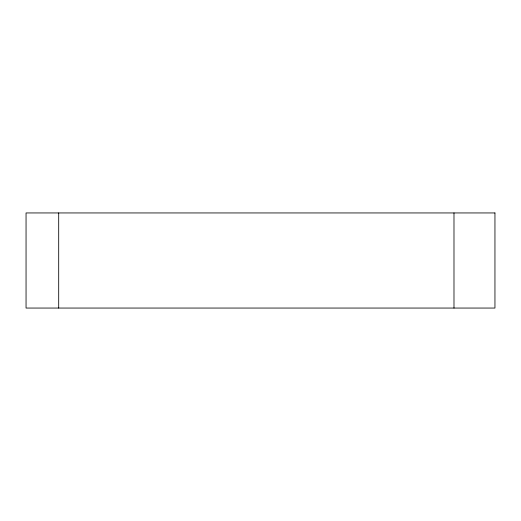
<?xml version="1.0" encoding="UTF-8"?>
<svg xmlns="http://www.w3.org/2000/svg" width="521" height="521" viewBox="0 0 521 521"><rect width="100%" height="100%" fill="white"/><g stroke="black" fill="none" stroke-linecap="round" stroke-linejoin="round"><path stroke-width="0.78" d="M453.986 212.946L453.986 308.054M58.697 212.946L58.697 308.054M494.95 212.946L26.05 212.946L26.05 308.054L494.95 308.054L494.95 212.946"/></g></svg>
